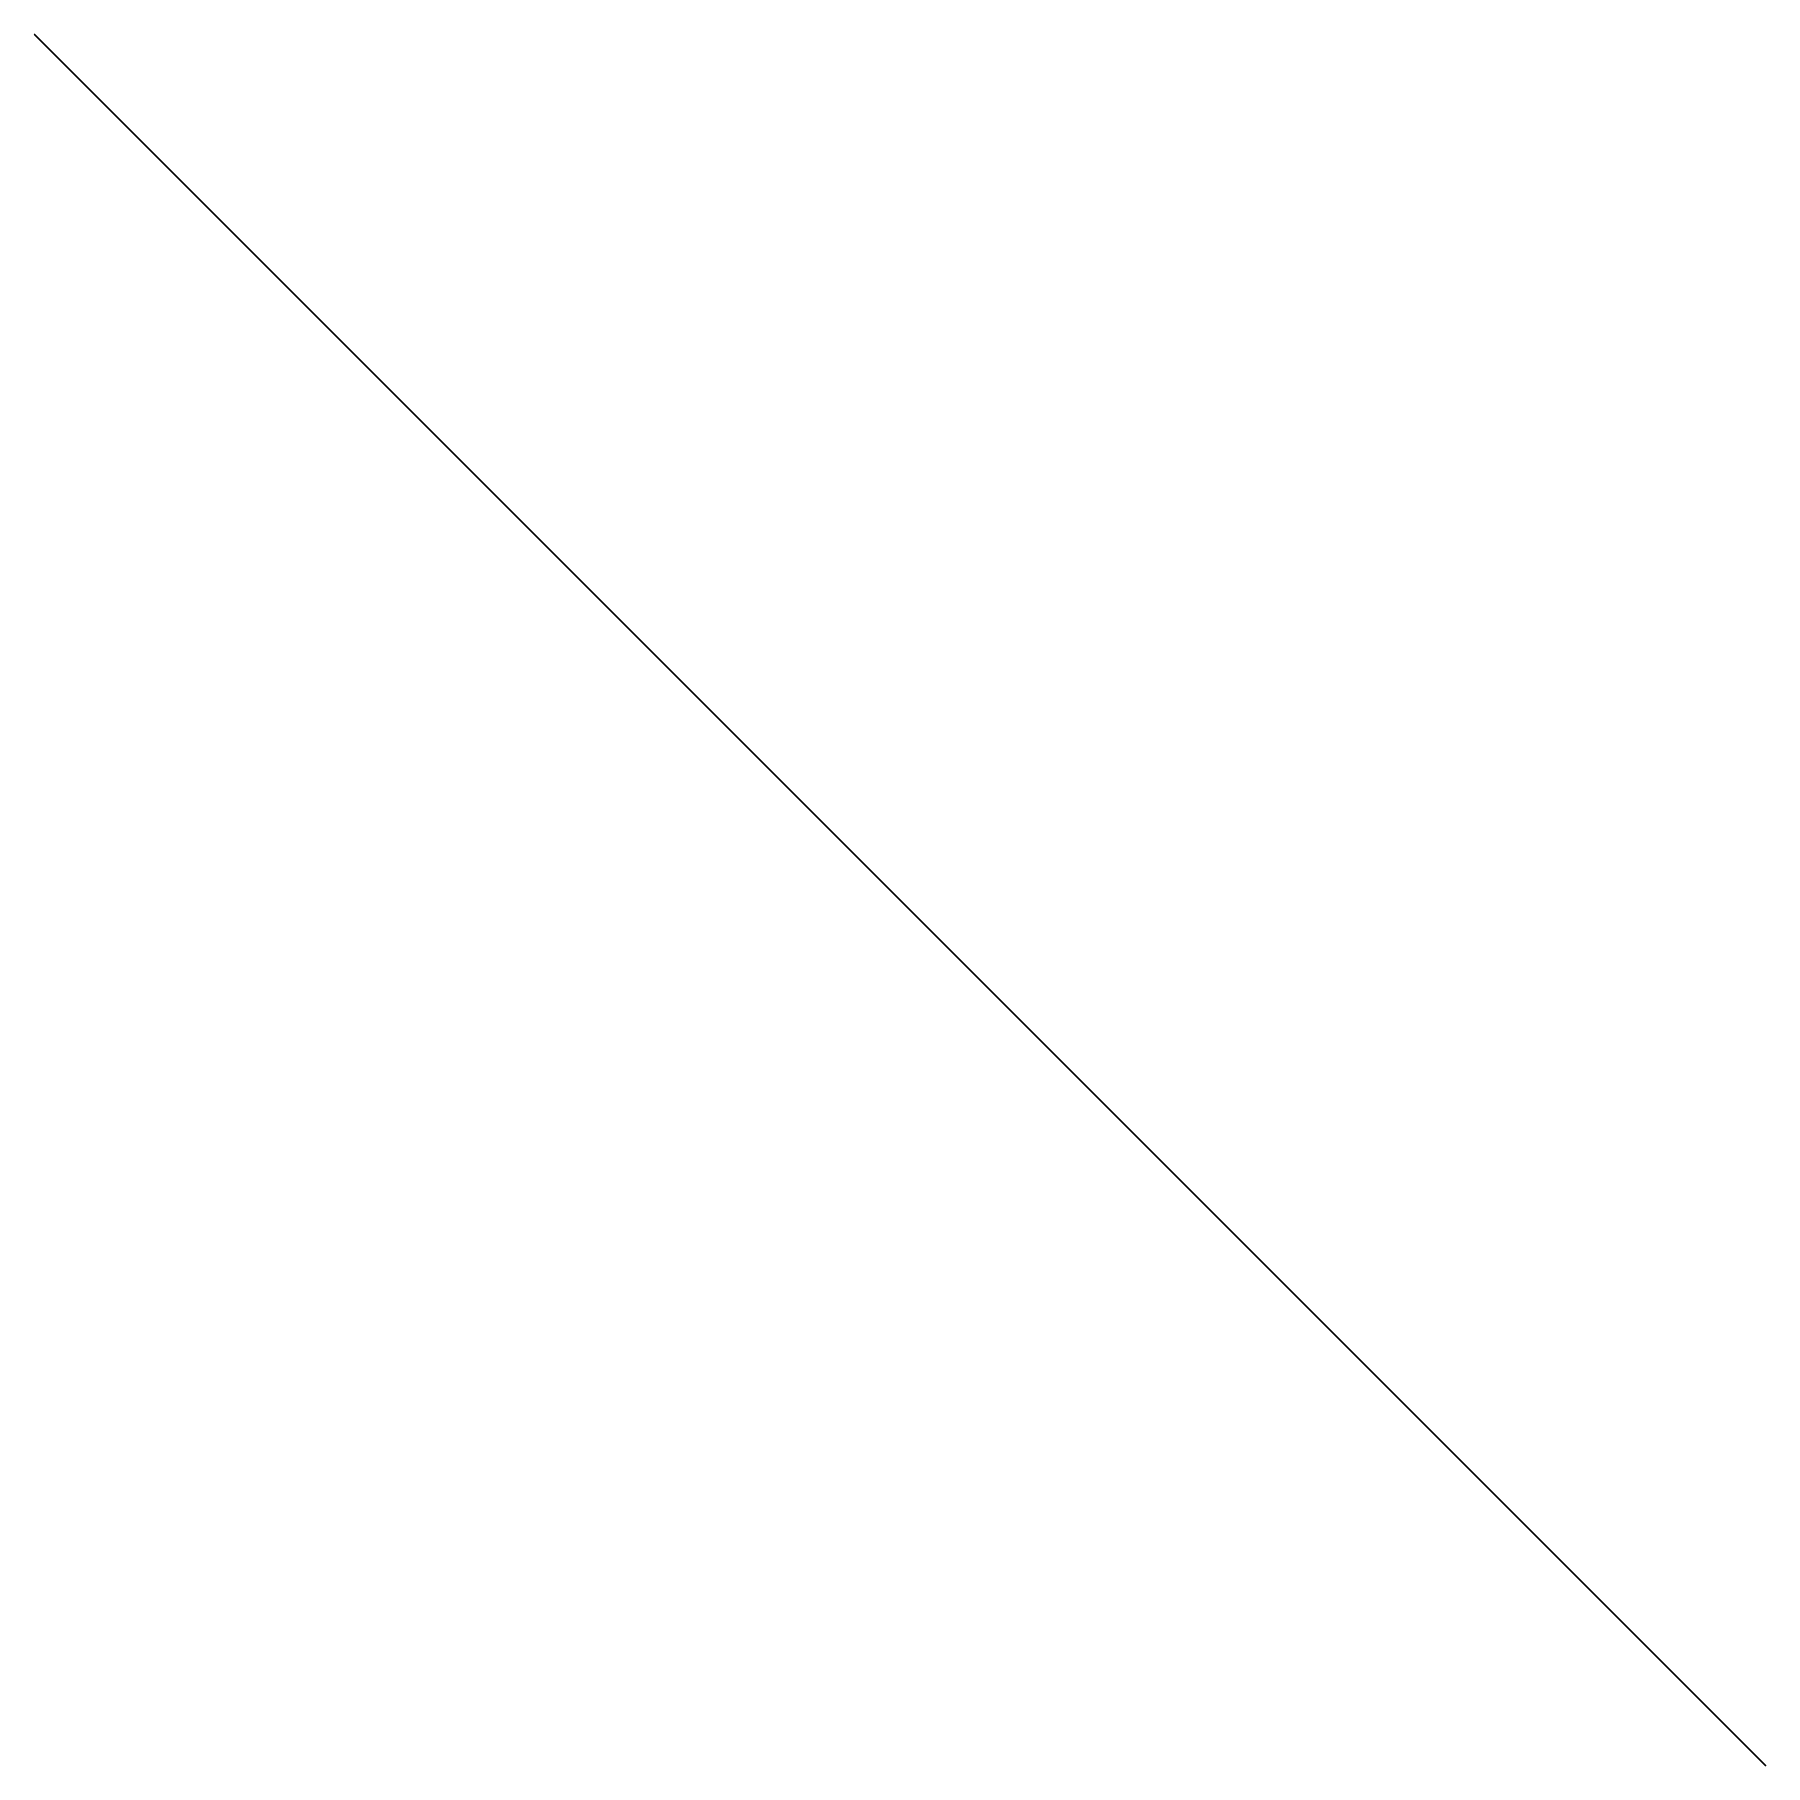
# Model space of a CAD drawing. Header units: millimetres. Extents: x 0 to 210, y -210 to 0.
import ezdxf

# ---------------------------------------------------------------- set-up
doc = ezdxf.new("R2010")
doc.units = ezdxf.units.MM
for name, color, linetype in [('Piani e Assi Cartesiani', 6, 'Continuous'), ('Scritte', 7, 'Continuous'), ('Squadratura', 7, 'Continuous')]:
    doc.layers.add(name, color=color, linetype=linetype)
doc.styles.get("Standard").update_dxf_attribs({"font": 'arial.ttf'})

msp = doc.modelspace()

# ---------------------------------------------------------------- linework, layer by layer
at = {"layer": 'Squadratura', "extrusion": (-0.707107, -0.707107, 6.12323e-17)}
for p, q in [((185.27, -185.27, 205.32), (185.01, -185.01, 5)), ((206.48, -206.48, 85), (185.11, -185.11, 85)), ((206.48, -206.48, 155), (185.2, -185.2, 155)), ((192.34, -192.34, 4.73), (192.34, -192.34, 85)), ((192.34, -192.34, 155), (192.34, -192.34, 205)), ((199.41, -199.41, 204.81), (199.41, -199.41, 5)), ((210.01, -210.01, 80), (210.01, -210.01, 80))]:
    msp.add_line(p, q, dxfattribs=at)
for points in [[(0, 0), (297, 0), (297, 210), (0, 210)], [(5, 5), (292, 5), (292, 205), (5, 205)]]:
    msp.add_lwpolyline(points, close=True, dxfattribs=at)

# ---------------------------------------------------------------- texts
at = {"layer": 'Piani e Assi Cartesiani', "extrusion": (-0.707107, -0.707107, 6.12323e-17)}
for s, p in [('X', (8.16, 105)), ('PV', (10.72, 199.66)), ('PO', (10.72, 10.86)), ('Z', (136.81, 198.61)), ("Y''", (137.95, 11.14)), ('PL', (251.25, 199.66)), ("Y'''", (254.17, 105))]:
    msp.add_text(s, height=3, dxfattribs=at).set_placement(p)
at = {"layer": 'Scritte', "extrusion": (-0.707107, -0.707107, 6.12323e-17)}
for s, p in [('Perassi Lorenzo', (267.81, 9.92)), ('Tavola N', (268.66, 158.94)), ('Data', (277.46, 158.94)), ("2'E Informatica", (278.51, 9.92)), ('Scala', (287.39, 158.94)), ('IIS "G. Vallauri" - Fossano', (287.87, 95.08))]:
    msp.add_text(s, height=3, rotation=90, dxfattribs=at).set_placement(p)

doc.saveas('drawing.dxf')
